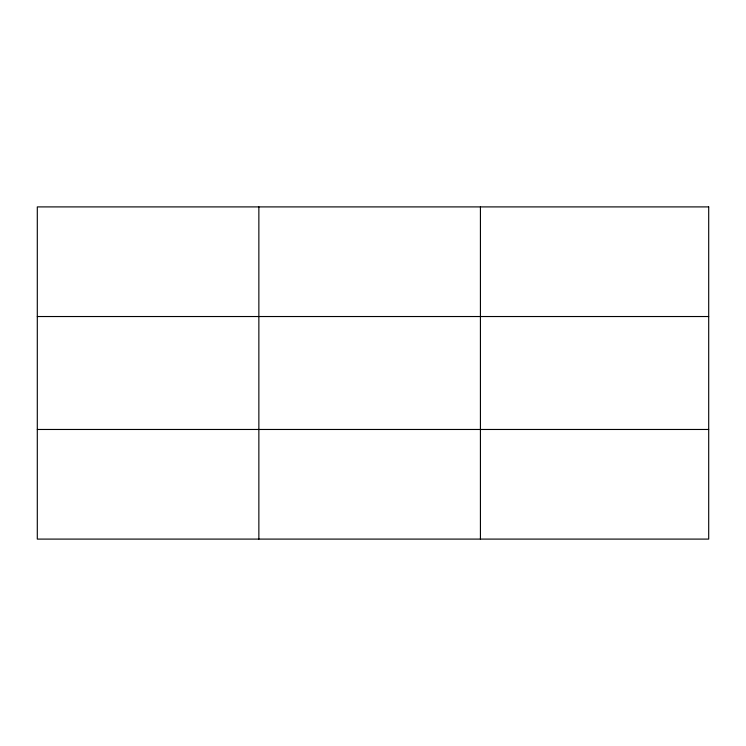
<?xml version="1.0" encoding="UTF-8"?>
<svg xmlns="http://www.w3.org/2000/svg" width="746" height="746" viewBox="0 0 746 746"><rect width="100%" height="100%" fill="white"/><g stroke="black" fill="none" stroke-linecap="round" stroke-linejoin="round"><path stroke-width="1.12" d="M258.862 206.903L258.862 539.097M480.424 206.903L480.424 539.097M37.3 316.528L708.7 316.528M37.3 429.472L708.7 429.472M708.7 206.903L708.7 539.097L37.3 539.097L37.3 206.903L708.7 206.903"/></g></svg>
